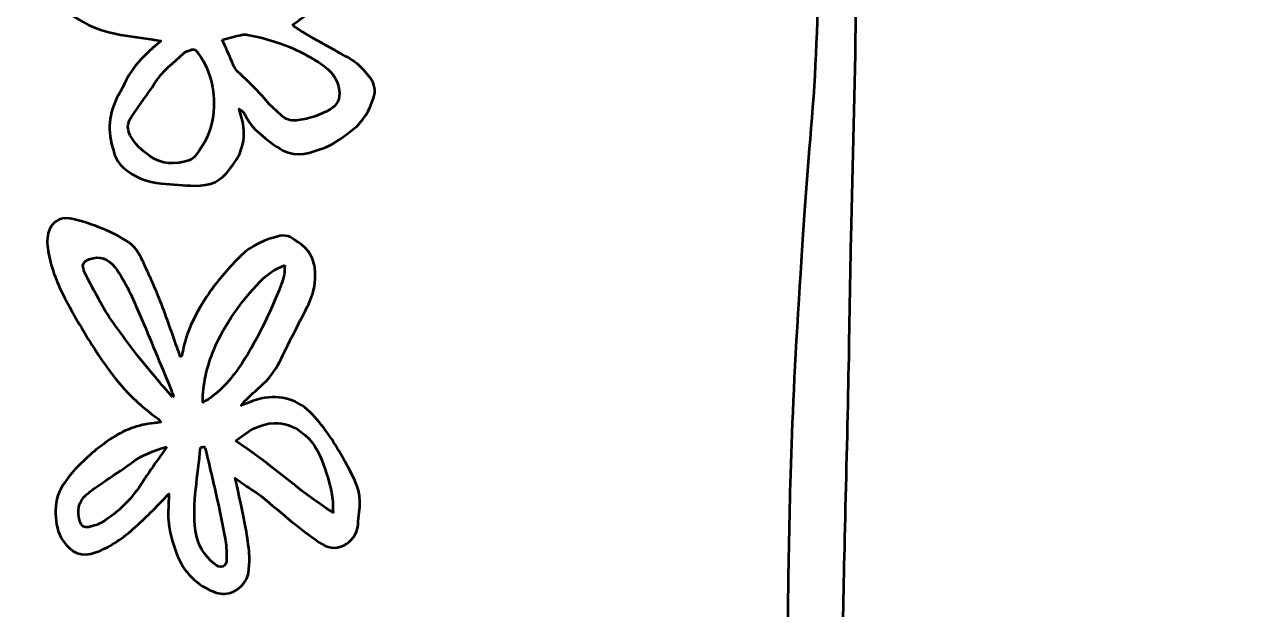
# Model space of a CAD drawing. Header units: centimetres. Extents: x -56 to 56, y -29 to 44.
# Drawn here: x -53.61 to -31.73, y -4.07 to 6.3 of the extents above; entities that cross this region are included whole.
import ezdxf

# ---------------------------------------------------------------- set-up
doc = ezdxf.new("R2010")
doc.units = ezdxf.units.CM
doc.header["$MEASUREMENT"] = 0
doc.layers.add('Layer 1', color=7, linetype='Continuous')

msp = doc.modelspace()

# ---------------------------------------------------------------- linework, layer by layer
at = {"layer": 'Layer 1', "lineweight": 53}
for points, knots in [([(-38.85541, 10.2386), (-38.85438, 9.00088), (-38.84119, 7.76305), (-38.85558, 6.52551), (-38.85558, 6.52551), (-38.87107, 5.18784), (-38.91379, 3.85053), (-38.9418, 2.51301), (-38.9418, 2.51301), (-38.95993, 1.6462), (-38.9708, 0.77925), (-38.98886, -0.08756), (-38.98886, -0.08756), (-39.00897, -1.05262), (-39.03444, -2.01754), (-39.056, -2.98256), (-39.056, -2.98256), (-39.09191, -4.59161), (-39.1184, -6.20092), (-39.16511, -7.80969), (-39.16511, -7.80969), (-39.1892, -8.63808), (-40.31718, -27.18336), (-40.35665, -28.01137), (-40.35665, -28.01137), (-40.36607, -28.20871), (-40.35376, -28.40697), (-40.35411, -28.60484), (-40.35411, -28.60484), (-40.35468, -28.90185), (-40.47201, -28.98126), (-40.75169, -28.88763), (-40.75169, -28.88763), (-40.99659, -28.80565), (-41.16349, -28.65377), (-41.19242, -28.39117), (-41.19242, -28.39117), (-41.21792, -28.15953), (-41.22681, -27.92554), (-41.23179, -27.69231), (-41.23179, -27.69231), (-41.23786, -27.40815), (-41.23694, -27.1236), (-41.23069, -26.8394), (-41.23069, -26.8394), (-41.21104, -25.94811), (-40.11588, -7.33898), (-40.09994, -6.44761), (-40.09994, -6.44761), (-40.07238, -4.91183), (-40.06522, -3.37552), (-40.02367, -1.84016), (-40.02367, -1.84016), (-39.99886, -0.92414), (-39.9553, 0.05652), (-39.87102, 1.42554), (-39.87102, 1.42554), (-39.79097, 2.7256), (-39.75093, 3.37566), (-39.67053, 4.26523), (-39.67053, 4.26523), (-39.4885, 6.27874), (-39.52096, 8.30605), (-39.41205, 10.32482), (-39.41205, 10.32482), (-39.41135, 10.33829), (-39.40849, 10.38458), (-39.42592, 10.44004), (-39.42592, 10.44004), (-39.43551, 10.47069), (-39.45104, 10.50209), (-39.4752, 10.53476), (-39.4752, 10.53476), (-39.5224, 10.33283), (-39.78028, 8.17679), (-39.82071, 7.97352), (-39.82071, 7.97352), (-39.90587, 7.54546), (-40.03774, 7.1343), (-40.25847, 6.75651), (-40.25847, 6.75651), (-40.29724, 6.69018), (-40.37665, 6.60305), (-40.43483, 6.60488), (-40.43483, 6.60488), (-40.49628, 6.60675), (-40.57866, 6.69227), (-40.6109, 6.7606), (-40.6109, 6.7606), (-40.91334, 7.40114), (-41.1516, 8.05695), (-41.23422, 8.77242), (-41.23422, 8.77242), (-41.33815, 9.67197), (-41.43471, 10.56601), (-41.22805, 11.52846), (-41.22805, 11.52846), (-41.33819, 11.45791), (-41.39876, 11.42912), (-41.44719, 11.38654), (-41.44719, 11.38654), (-42.12403, 10.79165), (-42.91186, 10.37435), (-43.71033, 9.97574), (-43.71033, 9.97574), (-43.92606, 9.86808), (-44.1548, 9.7971), (-44.36816, 10.04616), (-44.36816, 10.04616), (-44.07853, 11.36678), (-43.2689, 12.36045), (-42.23022, 13.29009), (-42.23022, 13.29009), (-42.3436, 13.2933), (-42.38551, 13.30297), (-42.42312, 13.29422), (-42.42312, 13.29422), (-42.80902, 13.2044), (-43.20914, 13.15082), (-43.57642, 13.01129), (-43.57642, 13.01129), (-44.30487, 12.73454), (-45.01085, 12.40159), (-45.6535, 11.95105), (-45.6535, 11.95105), (-45.7042, 11.91549), (-45.75563, 11.88039), (-45.80284, 11.84053), (-45.80284, 11.84053), (-45.90814, 11.75156), (-46.01842, 11.72401), (-46.14348, 11.79858), (-46.14348, 11.79858), (-46.29249, 11.88741), (-46.27824, 12.0221), (-46.24204, 12.15891), (-46.24204, 12.15891), (-46.0484, 12.89131), (-45.64955, 13.48454), (-45.04793, 13.94809), (-45.04793, 13.94809), (-44.55989, 14.32408), (-44.01841, 14.58556), (-43.33724, 14.75878), (-43.33724, 14.75878), (-43.48964, 14.81339), (-43.55811, 14.85), (-43.63064, 14.86207), (-43.63064, 14.86207), (-44.44912, 14.99803), (-45.19391, 15.32908), (-45.91714, 15.71826), (-45.91714, 15.71826), (-45.96074, 15.74176), (-46.00642, 15.7637), (-46.04463, 15.79446), (-46.04463, 15.79446), (-46.19512, 15.91568), (-46.18084, 16.04109), (-46.00674, 16.13944), (-46.00674, 16.13944), (-45.9746, 16.15761), (-45.93971, 16.17236), (-45.9044, 16.18312), (-45.9044, 16.18312), (-45.27607, 16.37496), (-44.65056, 16.56581), (-43.98134, 16.57569), (-43.98134, 16.57569), (-43.65354, 16.58056), (-43.32683, 16.66078), (-42.93447, 16.71602), (-42.93447, 16.71602), (-43.08585, 16.84433), (-43.19859, 16.94967), (-43.32122, 17.04185), (-43.32122, 17.04185), (-43.59268, 17.24593), (-43.59205, 17.39075), (-43.29374, 17.56368), (-43.29374, 17.56368), (-43.11223, 17.66888), (-42.92413, 17.78931), (-42.72418, 17.83006), (-42.72418, 17.83006), (-42.3846, 17.89927), (-42.10139, 18.0673), (-41.82597, 18.25177), (-41.82597, 18.25177), (-41.43396, 18.51434), (-41.02425, 18.55869), (-40.58807, 18.40541), (-40.58807, 18.40541), (-40.24143, 18.28359), (-39.89818, 18.15197), (-39.55126, 18.02391), (-39.55126, 18.02391), (-39.47185, 18.37161), (-39.40927, 18.7373), (-39.30333, 19.09001), (-39.30333, 19.09001), (-39.09921, 19.76977), (-38.97944, 19.85783), (-38.31283, 19.45121), (-38.31283, 19.45121), (-37.99396, 19.25673), (-37.7794, 18.96216), (-37.71216, 18.59153), (-37.71216, 18.59153), (-37.64834, 18.23978), (-37.62121, 17.88135), (-37.57913, 17.52572), (-37.57913, 17.52572), (-37.57221, 17.46719), (-37.57122, 17.40796), (-37.56639, 17.33162), (-37.56639, 17.33162), (-36.8451, 17.27962), (-36.14636, 17.25133), (-35.46013, 17.48518), (-35.46013, 17.48518), (-35.01842, 17.63571), (-34.56482, 17.6796), (-34.10762, 17.54082), (-34.10762, 17.54082), (-34.0365, 17.51926), (-33.96234, 17.50303), (-33.89623, 17.47069), (-33.89623, 17.47069), (-33.71787, 17.38341), (-33.52282, 17.30065), (-33.50567, 17.06541), (-33.50567, 17.06541), (-33.49022, 16.85301), (-33.66908, 16.77324), (-33.81269, 16.68339), (-33.81269, 16.68339), (-34.2737, 16.39503), (-34.73944, 16.11429), (-35.20278, 15.82967), (-35.20278, 15.82967), (-35.25432, 15.79799), (-35.30202, 15.75996), (-35.36986, 15.71184), (-35.36986, 15.71184), (-34.52157, 15.14302), (-33.91659, 14.36303), (-33.29909, 13.59514), (-33.29909, 13.59514), (-33.16768, 13.10443), (-32.70705, 12.96741), (-32.35971, 12.70251), (-32.35971, 12.70251), (-32.16864, 12.55681), (-31.99688, 12.36483), (-31.87104, 12.16011), (-31.87104, 12.16011), (-31.73275, 11.93507), (-31.83777, 11.76747), (-32.09992, 11.75935), (-32.09992, 11.75935), (-32.90094, 11.73452), (-33.70238, 11.72309), (-34.52397, 11.70605), (-34.52397, 11.70605), (-34.48354, 11.63444), (-34.432, 11.53132), (-34.36991, 11.43501), (-34.36991, 11.43501), (-34.02023, 10.89279), (-33.69183, 10.33956), (-33.47766, 9.72686), (-33.47766, 9.72686), (-33.36142, 9.39433), (-33.26698, 9.06156), (-33.5322, 8.72328), (-33.5322, 8.72328), (-33.82349, 8.74568), (-34.08391, 8.86009), (-34.29134, 9.0569), (-34.29134, 9.0569), (-34.66776, 9.41405), (-35.02424, 9.79219), (-35.38764, 10.16296), (-35.38764, 10.16296), (-35.75968, 10.54248), (-36.12399, 10.92987), (-36.50467, 11.3005), (-36.50467, 11.3005), (-36.62493, 11.41762), (-36.78686, 11.49184), (-36.98145, 11.61965), (-36.98145, 11.61965), (-36.96289, 11.48807), (-36.95824, 11.41116), (-36.94067, 11.33733), (-36.94067, 11.33733), (-36.80153, 10.75179), (-36.81759, 10.15644), (-36.82658, 9.56176), (-36.82658, 9.56176), (-36.83695, 8.87772), (-36.90479, 8.20148), (-37.12062, 7.54722), (-37.12062, 7.54722), (-37.17841, 7.37203), (-37.22046, 7.18594), (-37.41329, 7.09708), (-37.41329, 7.09708), (-37.62118, 7.13024), (-37.69463, 7.30515), (-37.75781, 7.45677), (-37.75781, 7.45677), (-37.98659, 8.00573), (-38.17317, 8.38447), (-38.30511, 8.87645), (-38.30511, 8.87645), (-38.39493, 9.21152), (-38.55392, 9.68502), (-38.85541, 10.2386)], [0, 0, 0, 0, 0.01234568, 0.01234568, 0.01234568, 0.01234568, 0.02469136, 0.02469136, 0.02469136, 0.02469136, 0.03703704, 0.03703704, 0.03703704, 0.03703704, 0.04938272, 0.04938272, 0.04938272, 0.04938272, 0.0617284, 0.0617284, 0.0617284, 0.0617284, 0.07407407, 0.07407407, 0.07407407, 0.07407407, 0.08641975, 0.08641975, 0.08641975, 0.08641975, 0.09876543, 0.09876543, 0.09876543, 0.09876543, 0.11111111, 0.11111111, 0.11111111, 0.11111111, 0.12345679, 0.12345679, 0.12345679, 0.12345679, 0.13580247, 0.13580247, 0.13580247, 0.13580247, 0.14814815, 0.14814815, 0.14814815, 0.14814815, 0.16049383, 0.16049383, 0.16049383, 0.16049383, 0.17283951, 0.17283951, 0.17283951, 0.17283951, 0.18518519, 0.18518519, 0.18518519, 0.18518519, 0.19753086, 0.19753086, 0.19753086, 0.19753086, 0.20987654, 0.20987654, 0.20987654, 0.20987654, 0.22222222, 0.22222222, 0.22222222, 0.22222222, 0.2345679, 0.2345679, 0.2345679, 0.2345679, 0.24691358, 0.24691358, 0.24691358, 0.24691358, 0.25925926, 0.25925926, 0.25925926, 0.25925926, 0.27160494, 0.27160494, 0.27160494, 0.27160494, 0.28395062, 0.28395062, 0.28395062, 0.28395062, 0.2962963, 0.2962963, 0.2962963, 0.2962963, 0.30864198, 0.30864198, 0.30864198, 0.30864198, 0.32098765, 0.32098765, 0.32098765, 0.32098765, 0.33333333, 0.33333333, 0.33333333, 0.33333333, 0.34567901, 0.34567901, 0.34567901, 0.34567901, 0.35802469, 0.35802469, 0.35802469, 0.35802469, 0.37037037, 0.37037037, 0.37037037, 0.37037037, 0.38271605, 0.38271605, 0.38271605, 0.38271605, 0.39506173, 0.39506173, 0.39506173, 0.39506173, 0.40740741, 0.40740741, 0.40740741, 0.40740741, 0.41975309, 0.41975309, 0.41975309, 0.41975309, 0.43209877, 0.43209877, 0.43209877, 0.43209877, 0.44444444, 0.44444444, 0.44444444, 0.44444444, 0.45679012, 0.45679012, 0.45679012, 0.45679012, 0.4691358, 0.4691358, 0.4691358, 0.4691358, 0.48148148, 0.48148148, 0.48148148, 0.48148148, 0.49382716, 0.49382716, 0.49382716, 0.49382716, 0.50617284, 0.50617284, 0.50617284, 0.50617284, 0.51851852, 0.51851852, 0.51851852, 0.51851852, 0.5308642, 0.5308642, 0.5308642, 0.5308642, 0.54320988, 0.54320988, 0.54320988, 0.54320988, 0.55555556, 0.55555556, 0.55555556, 0.55555556, 0.56790123, 0.56790123, 0.56790123, 0.56790123, 0.58024691, 0.58024691, 0.58024691, 0.58024691, 0.59259259, 0.59259259, 0.59259259, 0.59259259, 0.60493827, 0.60493827, 0.60493827, 0.60493827, 0.61728395, 0.61728395, 0.61728395, 0.61728395, 0.62962963, 0.62962963, 0.62962963, 0.62962963, 0.64197531, 0.64197531, 0.64197531, 0.64197531, 0.65432099, 0.65432099, 0.65432099, 0.65432099, 0.66666667, 0.66666667, 0.66666667, 0.66666667, 0.67901235, 0.67901235, 0.67901235, 0.67901235, 0.69135802, 0.69135802, 0.69135802, 0.69135802, 0.7037037, 0.7037037, 0.7037037, 0.7037037, 0.71604938, 0.71604938, 0.71604938, 0.71604938, 0.72839506, 0.72839506, 0.72839506, 0.72839506, 0.74074074, 0.74074074, 0.74074074, 0.74074074, 0.75308642, 0.75308642, 0.75308642, 0.75308642, 0.7654321, 0.7654321, 0.7654321, 0.7654321, 0.77777778, 0.77777778, 0.77777778, 0.77777778, 0.79012346, 0.79012346, 0.79012346, 0.79012346, 0.80246914, 0.80246914, 0.80246914, 0.80246914, 0.81481481, 0.81481481, 0.81481481, 0.81481481, 0.82716049, 0.82716049, 0.82716049, 0.82716049, 0.83950617, 0.83950617, 0.83950617, 0.83950617, 0.85185185, 0.85185185, 0.85185185, 0.85185185, 0.86419753, 0.86419753, 0.86419753, 0.86419753, 0.87654321, 0.87654321, 0.87654321, 0.87654321, 0.88888889, 0.88888889, 0.88888889, 0.88888889, 0.90123457, 0.90123457, 0.90123457, 0.90123457, 0.91358025, 0.91358025, 0.91358025, 0.91358025, 0.92592593, 0.92592593, 0.92592593, 0.92592593, 0.9382716, 0.9382716, 0.9382716, 0.9382716, 0.95061728, 0.95061728, 0.95061728, 0.95061728, 0.96296296, 0.96296296, 0.96296296, 0.96296296, 0.97530864, 0.97530864, 0.97530864, 0.97530864, 1, 1, 1, 1]), ([(-48.85793, 6.28757), (-48.77704, 6.2343), (-48.70708, 6.1829), (-48.63226, 6.13994), (-48.63226, 6.13994), (-48.4323, 6.02507), (-48.22981, 5.91469), (-48.02929, 5.80085), (-48.02929, 5.80085), (-47.92423, 5.74123), (-47.81279, 5.68849), (-47.71973, 5.61349), (-47.71973, 5.61349), (-47.62688, 5.53866), (-47.54404, 5.44659), (-47.47388, 5.34971), (-47.47388, 5.34971), (-47.39821, 5.24511), (-47.37192, 5.11928), (-47.41761, 4.99274), (-47.41761, 4.99274), (-47.49367, 4.78192), (-47.58888, 4.58951), (-47.7766, 4.44205), (-47.7766, 4.44205), (-47.93877, 4.31463), (-48.09939, 4.1889), (-48.29042, 4.11538), (-48.29042, 4.11538), (-48.52815, 4.0239), (-48.77894, 3.93991), (-49.02568, 4.06839), (-49.02568, 4.06839), (-49.17462, 4.14596), (-49.30896, 4.25663), (-49.43751, 4.3668), (-49.43751, 4.3668), (-49.54606, 4.45983), (-49.63923, 4.5712), (-49.70361, 4.70314), (-49.70361, 4.70314), (-49.72276, 4.74244), (-49.75504, 4.77536), (-49.80055, 4.80273), (-49.80055, 4.80273), (-49.79254, 4.77296), (-49.78598, 4.74272), (-49.77635, 4.71351), (-49.77635, 4.71351), (-49.66798, 4.38465), (-49.7052, 4.07929), (-49.92173, 3.80232), (-49.92173, 3.80232), (-49.93574, 3.78444), (-49.94974, 3.76648), (-49.96216, 3.74747), (-49.96216, 3.74747), (-50.10874, 3.52261), (-50.32432, 3.43325), (-50.58333, 3.44147), (-50.58333, 3.44147), (-50.78364, 3.44782), (-50.98437, 3.45889), (-51.18355, 3.48045), (-51.18355, 3.48045), (-51.43243, 3.5074), (-51.66223, 3.58773), (-51.85397, 3.75893), (-51.85397, 3.75893), (-51.93281, 3.82935), (-51.98844, 3.91176), (-52.01861, 4.01202), (-52.01861, 4.01202), (-52.02951, 4.04828), (-52.03653, 4.08568), (-52.04775, 4.1218), (-52.04775, 4.1218), (-52.15538, 4.469), (-52.0989, 4.7931), (-51.91591, 5.10199), (-51.91591, 5.10199), (-51.85834, 5.19922), (-51.81541, 5.30502), (-51.75889, 5.40291), (-51.75889, 5.40291), (-51.63397, 5.61916), (-51.44894, 5.78215), (-51.26553, 5.94598), (-51.26553, 5.94598), (-51.24662, 5.96288), (-51.22662, 5.97857), (-51.18972, 6.0093), (-51.18972, 6.0093), (-51.25124, 6.02038), (-51.29368, 6.02906), (-51.33644, 6.03558), (-51.33644, 6.03558), (-51.55329, 6.06871), (-51.77198, 6.09256), (-51.98686, 6.13567), (-51.98686, 6.13567), (-52.68366, 6.27537), (-53.15702, 6.68836), (-53.43042, 7.3385), (-53.43042, 7.3385), (-53.60875, 7.76254), (-53.46567, 8.13877), (-53.12252, 8.41849), (-53.12252, 8.41849), (-52.9455, 8.56285), (-52.74092, 8.59375), (-52.5247, 8.50411), (-52.5247, 8.50411), (-52.33463, 8.42534), (-52.16212, 8.31654), (-51.99681, 8.19547), (-51.99681, 8.19547), (-51.92188, 8.14061), (-51.84733, 8.08519), (-51.75247, 8.01509), (-51.75247, 8.01509), (-51.76214, 8.0661), (-51.76542, 8.09069), (-51.77156, 8.11447), (-51.77156, 8.11447), (-51.79929, 8.22189), (-51.8074, 8.32987), (-51.79583, 8.44089), (-51.79583, 8.44089), (-51.788, 8.51575), (-51.79473, 8.59202), (-51.79135, 8.66752), (-51.79135, 8.66752), (-51.78676, 8.76947), (-51.78024, 8.87146), (-51.77163, 8.97316), (-51.77163, 8.97316), (-51.76348, 9.06901), (-51.73053, 9.157), (-51.68033, 9.23923), (-51.68033, 9.23923), (-51.64092, 9.30379), (-51.60593, 9.37099), (-51.56666, 9.43566), (-51.56666, 9.43566), (-51.49286, 9.55715), (-51.38149, 9.63554), (-51.24271, 9.6361), (-51.24271, 9.6361), (-51.02949, 9.63688), (-50.82043, 9.60372), (-50.64574, 9.45926), (-50.64574, 9.45926), (-50.58883, 9.41216), (-50.54558, 9.35921), (-50.51073, 9.29458), (-50.51073, 9.29458), (-50.34969, 8.99617), (-50.24657, 8.67584), (-50.14888, 8.35326), (-50.14888, 8.35326), (-50.13266, 8.29961), (-50.11431, 8.24658), (-50.09667, 8.1925), (-50.09667, 8.1925), (-49.79399, 8.33612), (-49.47571, 8.33397), (-49.16125, 8.35256), (-49.16125, 8.35256), (-49.02158, 8.36081), (-48.88157, 8.36261), (-48.7418, 8.36896), (-48.7418, 8.36896), (-48.58516, 8.37609), (-48.43315, 8.35005), (-48.28124, 8.31488), (-48.28124, 8.31488), (-48.14878, 8.28419), (-48.01504, 8.25766), (-47.8807, 8.23702), (-47.8807, 8.23702), (-47.54902, 8.18612), (-47.3147, 8.00038), (-47.14982, 7.71745), (-47.14982, 7.71745), (-47.0994, 7.63102), (-47.10632, 7.54075), (-47.16262, 7.45975), (-47.16262, 7.45975), (-47.28687, 7.28096), (-47.43518, 7.12641), (-47.62681, 7.01751), (-47.62681, 7.01751), (-47.67933, 6.98766), (-47.73031, 6.95496), (-47.78069, 6.92151), (-47.78069, 6.92151), (-47.89456, 6.84591), (-48.01715, 6.78986), (-48.14274, 6.73539), (-48.14274, 6.73539), (-48.29077, 6.67111), (-48.42987, 6.58444), (-48.5677, 6.49917), (-48.5677, 6.49917), (-48.66351, 6.43994), (-48.75061, 6.3666), (-48.85793, 6.28757)], [0, 0, 0, 0, 0.01886792, 0.01886792, 0.01886792, 0.01886792, 0.03773585, 0.03773585, 0.03773585, 0.03773585, 0.05660377, 0.05660377, 0.05660377, 0.05660377, 0.0754717, 0.0754717, 0.0754717, 0.0754717, 0.09433962, 0.09433962, 0.09433962, 0.09433962, 0.11320755, 0.11320755, 0.11320755, 0.11320755, 0.13207547, 0.13207547, 0.13207547, 0.13207547, 0.1509434, 0.1509434, 0.1509434, 0.1509434, 0.16981132, 0.16981132, 0.16981132, 0.16981132, 0.18867925, 0.18867925, 0.18867925, 0.18867925, 0.20754717, 0.20754717, 0.20754717, 0.20754717, 0.22641509, 0.22641509, 0.22641509, 0.22641509, 0.24528302, 0.24528302, 0.24528302, 0.24528302, 0.26415094, 0.26415094, 0.26415094, 0.26415094, 0.28301887, 0.28301887, 0.28301887, 0.28301887, 0.30188679, 0.30188679, 0.30188679, 0.30188679, 0.32075472, 0.32075472, 0.32075472, 0.32075472, 0.33962264, 0.33962264, 0.33962264, 0.33962264, 0.35849057, 0.35849057, 0.35849057, 0.35849057, 0.37735849, 0.37735849, 0.37735849, 0.37735849, 0.39622642, 0.39622642, 0.39622642, 0.39622642, 0.41509434, 0.41509434, 0.41509434, 0.41509434, 0.43396226, 0.43396226, 0.43396226, 0.43396226, 0.45283019, 0.45283019, 0.45283019, 0.45283019, 0.47169811, 0.47169811, 0.47169811, 0.47169811, 0.49056604, 0.49056604, 0.49056604, 0.49056604, 0.50943396, 0.50943396, 0.50943396, 0.50943396, 0.52830189, 0.52830189, 0.52830189, 0.52830189, 0.54716981, 0.54716981, 0.54716981, 0.54716981, 0.56603774, 0.56603774, 0.56603774, 0.56603774, 0.58490566, 0.58490566, 0.58490566, 0.58490566, 0.60377358, 0.60377358, 0.60377358, 0.60377358, 0.62264151, 0.62264151, 0.62264151, 0.62264151, 0.64150943, 0.64150943, 0.64150943, 0.64150943, 0.66037736, 0.66037736, 0.66037736, 0.66037736, 0.67924528, 0.67924528, 0.67924528, 0.67924528, 0.69811321, 0.69811321, 0.69811321, 0.69811321, 0.71698113, 0.71698113, 0.71698113, 0.71698113, 0.73584906, 0.73584906, 0.73584906, 0.73584906, 0.75471698, 0.75471698, 0.75471698, 0.75471698, 0.77358491, 0.77358491, 0.77358491, 0.77358491, 0.79245283, 0.79245283, 0.79245283, 0.79245283, 0.81132075, 0.81132075, 0.81132075, 0.81132075, 0.83018868, 0.83018868, 0.83018868, 0.83018868, 0.8490566, 0.8490566, 0.8490566, 0.8490566, 0.86792453, 0.86792453, 0.86792453, 0.86792453, 0.88679245, 0.88679245, 0.88679245, 0.88679245, 0.90566038, 0.90566038, 0.90566038, 0.90566038, 0.9245283, 0.9245283, 0.9245283, 0.9245283, 0.94339623, 0.94339623, 0.94339623, 0.94339623, 0.96226415, 0.96226415, 0.96226415, 0.96226415, 1, 1, 1, 1]), ([(-50.10472, 6.03132), (-50.0434, 5.89514), (-49.97987, 5.7667), (-49.92787, 5.63373), (-49.92787, 5.63373), (-49.89665, 5.5539), (-49.85654, 5.4855), (-49.79212, 5.42895), (-49.79212, 5.42895), (-49.62723, 5.28406), (-49.473, 5.12919), (-49.33076, 4.96102), (-49.33076, 4.96102), (-49.24115, 4.85508), (-49.13514, 4.76209), (-49.03047, 4.67016), (-49.03047, 4.67016), (-48.95244, 4.60161), (-48.8544, 4.58658), (-48.75252, 4.60165), (-48.75252, 4.60165), (-48.55225, 4.63125), (-48.36355, 4.69168), (-48.18762, 4.79568), (-48.18762, 4.79568), (-48.05582, 4.87353), (-48.0102, 4.98512), (-48.02604, 5.12958), (-48.02604, 5.12958), (-48.05, 5.34806), (-48.18437, 5.49351), (-48.35667, 5.60721), (-48.35667, 5.60721), (-48.47637, 5.68619), (-48.60143, 5.75876), (-48.73008, 5.82208), (-48.73008, 5.82208), (-49.02349, 5.96647), (-49.3352, 6.05816), (-49.65553, 6.1206), (-49.65553, 6.1206), (-49.6878, 6.12688), (-49.72396, 6.12473), (-49.75624, 6.11739), (-49.75624, 6.11739), (-49.87019, 6.09153), (-49.98326, 6.06165), (-50.10472, 6.03132)], [0, 0, 0, 0, 0.07692308, 0.07692308, 0.07692308, 0.07692308, 0.15384615, 0.15384615, 0.15384615, 0.15384615, 0.23076923, 0.23076923, 0.23076923, 0.23076923, 0.30769231, 0.30769231, 0.30769231, 0.30769231, 0.38461538, 0.38461538, 0.38461538, 0.38461538, 0.46153846, 0.46153846, 0.46153846, 0.46153846, 0.53846154, 0.53846154, 0.53846154, 0.53846154, 0.61538462, 0.61538462, 0.61538462, 0.61538462, 0.69230769, 0.69230769, 0.69230769, 0.69230769, 0.76923077, 0.76923077, 0.76923077, 0.76923077, 0.84615385, 0.84615385, 0.84615385, 0.84615385, 1, 1, 1, 1]), ([(-51.30201, 5.25217), (-51.42319, 5.07733), (-51.56747, 4.86909), (-51.71176, 4.66081), (-51.71176, 4.66081), (-51.71606, 4.6546), (-51.71973, 4.64797), (-51.72404, 4.64169), (-51.72404, 4.64169), (-51.79332, 4.54058), (-51.78951, 4.44075), (-51.7342, 4.33198), (-51.7342, 4.33198), (-51.65574, 4.17771), (-51.53086, 4.07322), (-51.39588, 3.97272), (-51.39588, 3.97272), (-51.17557, 3.80864), (-50.93823, 3.81517), (-50.69354, 3.89045), (-50.69354, 3.89045), (-50.65018, 3.90378), (-50.60901, 3.94125), (-50.57882, 3.97758), (-50.57882, 3.97758), (-50.40814, 4.18255), (-50.29434, 4.41464), (-50.26502, 4.68265), (-50.26502, 4.68265), (-50.22166, 5.0792), (-50.28686, 5.45138), (-50.52241, 5.78278), (-50.52241, 5.78278), (-50.58509, 5.87098), (-50.60298, 5.87549), (-50.70077, 5.83584), (-50.70077, 5.83584), (-50.73199, 5.82318), (-50.76618, 5.80942), (-50.78928, 5.78642), (-50.78928, 5.78642), (-50.95488, 5.62149), (-51.1573, 5.49287), (-51.30201, 5.25217)], [0, 0, 0, 0, 0.08333333, 0.08333333, 0.08333333, 0.08333333, 0.16666667, 0.16666667, 0.16666667, 0.16666667, 0.25, 0.25, 0.25, 0.25, 0.33333333, 0.33333333, 0.33333333, 0.33333333, 0.41666667, 0.41666667, 0.41666667, 0.41666667, 0.5, 0.5, 0.5, 0.5, 0.58333333, 0.58333333, 0.58333333, 0.58333333, 0.66666667, 0.66666667, 0.66666667, 0.66666667, 0.75, 0.75, 0.75, 0.75, 0.83333333, 0.83333333, 0.83333333, 0.83333333, 1, 1, 1, 1]), ([(-50.82349, 0.41415), (-50.81929, 0.43003), (-50.81379, 0.44569), (-50.81111, 0.46181), (-50.81111, 0.46181), (-50.74517, 0.85834), (-50.56388, 1.20462), (-50.33955, 1.53063), (-50.33955, 1.53063), (-50.17226, 1.77376), (-49.9789, 1.99693), (-49.76724, 2.20157), (-49.76724, 2.20157), (-49.57684, 2.38569), (-49.33798, 2.49068), (-49.08225, 2.55001), (-49.08225, 2.55001), (-49.02213, 2.56395), (-48.94184, 2.55594), (-48.88935, 2.52581), (-48.88935, 2.52581), (-48.70188, 2.41818), (-48.52892, 2.28762), (-48.47416, 2.06223), (-48.47416, 2.06223), (-48.45226, 1.97209), (-48.44696, 1.87476), (-48.45243, 1.7818), (-48.45243, 1.7818), (-48.4627, 1.60877), (-48.5147, 1.44518), (-48.59393, 1.29014), (-48.59393, 1.29014), (-48.75815, 0.96876), (-48.92364, 0.64794), (-49.08249, 0.32391), (-49.08249, 0.32391), (-49.16744, 0.15066), (-49.28143, 0.00349), (-49.4261, -0.12242), (-49.4261, -0.12242), (-49.51059, -0.19597), (-49.59318, -0.27179), (-49.67467, -0.34869), (-49.67467, -0.34869), (-49.70388, -0.37624), (-49.72727, -0.40993), (-49.76491, -0.4546), (-49.76491, -0.4546), (-49.63226, -0.4087), (-49.52357, -0.35709), (-49.40913, -0.33409), (-49.40913, -0.33409), (-49.05688, -0.26325), (-48.74376, -0.3519), (-48.49939, -0.61772), (-48.49939, -0.61772), (-48.27619, -0.8605), (-48.09553, -1.13669), (-47.93572, -1.42558), (-47.93572, -1.42558), (-47.90189, -1.48682), (-47.87331, -1.55117), (-47.83722, -1.611), (-47.83722, -1.611), (-47.69904, -1.84024), (-47.62887, -2.08376), (-47.66976, -2.35339), (-47.66976, -2.35339), (-47.68077, -2.42602), (-47.68726, -2.49947), (-47.69297, -2.57278), (-47.69297, -2.57278), (-47.70627, -2.74363), (-47.80734, -2.86633), (-47.94475, -2.9379), (-47.94475, -2.9379), (-48.08904, -3.01308), (-48.24772, -2.98302), (-48.38209, -2.88576), (-48.38209, -2.88576), (-48.5438, -2.76878), (-48.70382, -2.64901), (-48.8594, -2.52399), (-48.8594, -2.52399), (-49.04778, -2.37258), (-49.22964, -2.21309), (-49.41675, -2.06009), (-49.41675, -2.06009), (-49.47334, -2.0138), (-49.53832, -1.97782), (-49.59889, -1.9363), (-49.59889, -1.9363), (-49.68479, -1.87735), (-49.77013, -1.81766), (-49.8724, -1.74668), (-49.8724, -1.74668), (-49.85674, -1.81357), (-49.84344, -1.86574), (-49.83232, -1.91841), (-49.83232, -1.91841), (-49.78177, -2.15812), (-49.72801, -2.39727), (-49.68306, -2.63804), (-49.68306, -2.63804), (-49.65484, -2.78914), (-49.63459, -2.94228), (-49.62161, -3.09542), (-49.62161, -3.09542), (-49.61367, -3.18869), (-49.62507, -3.28384), (-49.63004, -3.37803), (-49.63004, -3.37803), (-49.64221, -3.60924), (-49.85314, -3.78753), (-50.05743, -3.79625), (-50.05743, -3.79625), (-50.10862, -3.79844), (-50.16408, -3.79519), (-50.21138, -3.77766), (-50.21138, -3.77766), (-50.55686, -3.64974), (-50.79491, -3.41366), (-50.91965, -3.06445), (-50.91965, -3.06445), (-50.98598, -2.87892), (-51.0438, -2.69103), (-51.05777, -2.49411), (-51.05777, -2.49411), (-51.06588, -2.3796), (-51.05583, -2.26375), (-51.05353, -2.14853), (-51.05353, -2.14853), (-51.05279, -2.11149), (-51.05075, -2.07445), (-51.04881, -2.02375), (-51.04881, -2.02375), (-51.16544, -2.14391), (-51.26721, -2.25355), (-51.37414, -2.35787), (-51.37414, -2.35787), (-51.5748, -2.55359), (-51.77768, -2.74815), (-52.01489, -2.89959), (-52.01489, -2.89959), (-52.11734, -2.965), (-52.23022, -3.01703), (-52.34375, -3.06141), (-52.34375, -3.06141), (-52.58918, -3.15747), (-52.78317, -3.06868), (-52.93169, -2.85027), (-52.93169, -2.85027), (-53.02599, -2.7116), (-53.05375, -2.54971), (-53.05922, -2.38016), (-53.05922, -2.38016), (-53.06507, -2.19831), (-53.03043, -2.03021), (-52.93479, -1.8789), (-52.93479, -1.8789), (-52.86978, -1.77607), (-52.79326, -1.67859), (-52.71071, -1.58906), (-52.71071, -1.58906), (-52.52518, -1.38783), (-52.31588, -1.21197), (-52.09095, -1.05651), (-52.09095, -1.05651), (-51.85639, -0.8944), (-51.59678, -0.79489), (-51.31046, -0.77068), (-51.31046, -0.77068), (-51.27353, -0.76755), (-51.23701, -0.75915), (-51.19352, -0.75213), (-51.19352, -0.75213), (-51.20565, -0.73258), (-51.20936, -0.72246), (-51.21645, -0.71604), (-51.21645, -0.71604), (-51.23712, -0.69717), (-51.258, -0.67812), (-51.2809, -0.66214), (-51.2809, -0.66214), (-51.76209, -0.32604), (-52.10897, 0.13017), (-52.41575, 0.61947), (-52.41575, 0.61947), (-52.58487, 0.88924), (-52.74535, 1.16518), (-52.89482, 1.44628), (-52.89482, 1.44628), (-53.02817, 1.6971), (-53.13154, 1.96236), (-53.1859, 2.24359), (-53.1859, 2.24359), (-53.20865, 2.36131), (-53.21984, 2.4796), (-53.19091, 2.59813), (-53.19091, 2.59813), (-53.14628, 2.7808), (-52.99053, 2.90067), (-52.80758, 2.86067), (-52.80758, 2.86067), (-52.4499, 2.78246), (-52.10873, 2.65225), (-51.79617, 2.4596), (-51.79617, 2.4596), (-51.66571, 2.3792), (-51.57935, 2.24969), (-51.51588, 2.11144), (-51.51588, 2.11144), (-51.40479, 1.86954), (-51.29378, 1.62715), (-51.19634, 1.37964), (-51.19634, 1.37964), (-51.08468, 1.096), (-50.98781, 0.80655), (-50.88462, 0.51956), (-50.88462, 0.51956), (-50.87175, 0.48369), (-50.85965, 0.44756), (-50.84716, 0.41154), (-50.84716, 0.41154), (-50.83929, 0.41243), (-50.83139, 0.41327), (-50.82349, 0.41415)], [0, 0, 0, 0, 0.01724138, 0.01724138, 0.01724138, 0.01724138, 0.03448276, 0.03448276, 0.03448276, 0.03448276, 0.05172414, 0.05172414, 0.05172414, 0.05172414, 0.06896552, 0.06896552, 0.06896552, 0.06896552, 0.0862069, 0.0862069, 0.0862069, 0.0862069, 0.10344828, 0.10344828, 0.10344828, 0.10344828, 0.12068966, 0.12068966, 0.12068966, 0.12068966, 0.13793103, 0.13793103, 0.13793103, 0.13793103, 0.15517241, 0.15517241, 0.15517241, 0.15517241, 0.17241379, 0.17241379, 0.17241379, 0.17241379, 0.18965517, 0.18965517, 0.18965517, 0.18965517, 0.20689655, 0.20689655, 0.20689655, 0.20689655, 0.22413793, 0.22413793, 0.22413793, 0.22413793, 0.24137931, 0.24137931, 0.24137931, 0.24137931, 0.25862069, 0.25862069, 0.25862069, 0.25862069, 0.27586207, 0.27586207, 0.27586207, 0.27586207, 0.29310345, 0.29310345, 0.29310345, 0.29310345, 0.31034483, 0.31034483, 0.31034483, 0.31034483, 0.32758621, 0.32758621, 0.32758621, 0.32758621, 0.34482759, 0.34482759, 0.34482759, 0.34482759, 0.36206897, 0.36206897, 0.36206897, 0.36206897, 0.37931034, 0.37931034, 0.37931034, 0.37931034, 0.39655172, 0.39655172, 0.39655172, 0.39655172, 0.4137931, 0.4137931, 0.4137931, 0.4137931, 0.43103448, 0.43103448, 0.43103448, 0.43103448, 0.44827586, 0.44827586, 0.44827586, 0.44827586, 0.46551724, 0.46551724, 0.46551724, 0.46551724, 0.48275862, 0.48275862, 0.48275862, 0.48275862, 0.5, 0.5, 0.5, 0.5, 0.51724138, 0.51724138, 0.51724138, 0.51724138, 0.53448276, 0.53448276, 0.53448276, 0.53448276, 0.55172414, 0.55172414, 0.55172414, 0.55172414, 0.56896552, 0.56896552, 0.56896552, 0.56896552, 0.5862069, 0.5862069, 0.5862069, 0.5862069, 0.60344828, 0.60344828, 0.60344828, 0.60344828, 0.62068966, 0.62068966, 0.62068966, 0.62068966, 0.63793103, 0.63793103, 0.63793103, 0.63793103, 0.65517241, 0.65517241, 0.65517241, 0.65517241, 0.67241379, 0.67241379, 0.67241379, 0.67241379, 0.68965517, 0.68965517, 0.68965517, 0.68965517, 0.70689655, 0.70689655, 0.70689655, 0.70689655, 0.72413793, 0.72413793, 0.72413793, 0.72413793, 0.74137931, 0.74137931, 0.74137931, 0.74137931, 0.75862069, 0.75862069, 0.75862069, 0.75862069, 0.77586207, 0.77586207, 0.77586207, 0.77586207, 0.79310345, 0.79310345, 0.79310345, 0.79310345, 0.81034483, 0.81034483, 0.81034483, 0.81034483, 0.82758621, 0.82758621, 0.82758621, 0.82758621, 0.84482759, 0.84482759, 0.84482759, 0.84482759, 0.86206897, 0.86206897, 0.86206897, 0.86206897, 0.87931034, 0.87931034, 0.87931034, 0.87931034, 0.89655172, 0.89655172, 0.89655172, 0.89655172, 0.9137931, 0.9137931, 0.9137931, 0.9137931, 0.93103448, 0.93103448, 0.93103448, 0.93103448, 0.94827586, 0.94827586, 0.94827586, 0.94827586, 0.96551724, 0.96551724, 0.96551724, 0.96551724, 1, 1, 1, 1]), ([(-50.98591, -0.3102), (-50.98016, -0.30604), (-50.97441, -0.30184), (-50.96862, -0.29768), (-50.96862, -0.29768), (-50.98686, -0.24498), (-51.00238, -0.19114), (-51.02376, -0.13974), (-51.02376, -0.13974), (-51.20265, 0.29001), (-51.37971, 0.72058), (-51.56333, 1.14832), (-51.56333, 1.14832), (-51.68864, 1.44024), (-51.80865, 1.73474), (-52.0054, 1.99107), (-52.0054, 1.99107), (-52.12443, 2.14612), (-52.27937, 2.20669), (-52.46105, 2.13945), (-52.46105, 2.13945), (-52.57425, 2.09757), (-52.59937, 2.03034), (-52.54998, 1.91843), (-52.54998, 1.91843), (-52.46648, 1.7292), (-52.35648, 1.55416), (-52.26152, 1.37152), (-52.26152, 1.37152), (-52.11151, 1.08309), (-51.90447, 0.83671), (-51.71651, 0.5765), (-51.71651, 0.5765), (-51.58161, 0.38974), (-51.42935, 0.21536), (-51.28263, 0.03732), (-51.28263, 0.03732), (-51.18576, -0.08023), (-51.08497, -0.19449), (-50.98591, -0.3102)], [0, 0, 0, 0, 0.09090909, 0.09090909, 0.09090909, 0.09090909, 0.18181818, 0.18181818, 0.18181818, 0.18181818, 0.27272727, 0.27272727, 0.27272727, 0.27272727, 0.36363636, 0.36363636, 0.36363636, 0.36363636, 0.45454545, 0.45454545, 0.45454545, 0.45454545, 0.54545455, 0.54545455, 0.54545455, 0.54545455, 0.63636364, 0.63636364, 0.63636364, 0.63636364, 0.72727273, 0.72727273, 0.72727273, 0.72727273, 0.81818182, 0.81818182, 0.81818182, 0.81818182, 1, 1, 1, 1]), ([(-48.99229, 2.03305), (-49.17464, 1.95953), (-49.31321, 1.86442), (-49.42853, 1.74247), (-49.42853, 1.74247), (-49.76487, 1.38683), (-50.05747, 0.99931), (-50.24754, 0.54362), (-50.24754, 0.54362), (-50.36435, 0.26369), (-50.4336, -0.02841), (-50.44796, -0.33232), (-50.44796, -0.33232), (-50.44898, -0.35409), (-50.44411, -0.37617), (-50.44157, -0.40217), (-50.44157, -0.40217), (-50.2075, -0.26896), (-49.99238, -0.06104), (-49.81334, 0.20277), (-49.81334, 0.20277), (-49.49895, 0.66593), (-49.26255, 1.1691), (-49.05529, 1.68698), (-49.05529, 1.68698), (-49.03328, 1.74197), (-49.01621, 1.7998), (-49.00492, 1.8579), (-49.00492, 1.8579), (-48.99518, 1.90806), (-48.99698, 1.96045), (-48.99229, 2.03305)], [0, 0, 0, 0, 0.11111111, 0.11111111, 0.11111111, 0.11111111, 0.22222222, 0.22222222, 0.22222222, 0.22222222, 0.33333333, 0.33333333, 0.33333333, 0.33333333, 0.44444444, 0.44444444, 0.44444444, 0.44444444, 0.55555556, 0.55555556, 0.55555556, 0.55555556, 0.66666667, 0.66666667, 0.66666667, 0.66666667, 0.77777778, 0.77777778, 0.77777778, 0.77777778, 1, 1, 1, 1]), ([(-49.86559, -1.08642), (-49.25885, -1.47663), (-48.75057, -1.97493), (-48.13525, -2.35388), (-48.13525, -2.35388), (-48.13786, -2.2792), (-48.13744, -2.22018), (-48.14241, -2.16165), (-48.14241, -2.16165), (-48.16153, -1.93616), (-48.22842, -1.72244), (-48.30307, -1.51035), (-48.30307, -1.51035), (-48.38481, -1.27805), (-48.49858, -1.07146), (-48.70481, -0.92181), (-48.70481, -0.92181), (-48.84758, -0.81824), (-49.00358, -0.76811), (-49.17506, -0.77044), (-49.17506, -0.77044), (-49.44264, -0.77407), (-49.64838, -0.9216), (-49.86559, -1.08642)], [0, 0, 0, 0, 0.14285714, 0.14285714, 0.14285714, 0.14285714, 0.28571429, 0.28571429, 0.28571429, 0.28571429, 0.42857143, 0.42857143, 0.42857143, 0.42857143, 0.57142857, 0.57142857, 0.57142857, 0.57142857, 0.71428571, 0.71428571, 0.71428571, 0.71428571, 1, 1, 1, 1]), ([(-51.08408, -1.18894), (-51.32066, -1.25851), (-51.53045, -1.33608), (-51.71577, -1.4774), (-51.71577, -1.4774), (-51.88217, -1.6043), (-52.06255, -1.71271), (-52.23485, -1.83205), (-52.23485, -1.83205), (-52.32939, -1.89756), (-52.42365, -1.96438), (-52.51149, -2.03839), (-52.51149, -2.03839), (-52.66118, -2.16447), (-52.68055, -2.32788), (-52.6289, -2.5067), (-52.6289, -2.5067), (-52.60279, -2.59698), (-52.56, -2.63265), (-52.46704, -2.61264), (-52.46704, -2.61264), (-52.38298, -2.59455), (-52.29616, -2.56692), (-52.22342, -2.52247), (-52.22342, -2.52247), (-51.95132, -2.35603), (-51.73164, -2.13237), (-51.55109, -1.87022), (-51.55109, -1.87022), (-51.50149, -1.79815), (-51.45697, -1.72259), (-51.40726, -1.65058), (-51.40726, -1.65058), (-51.30446, -1.50157), (-51.19973, -1.35386), (-51.08408, -1.18894)], [0, 0, 0, 0, 0.1, 0.1, 0.1, 0.1, 0.2, 0.2, 0.2, 0.2, 0.3, 0.3, 0.3, 0.3, 0.4, 0.4, 0.4, 0.4, 0.5, 0.5, 0.5, 0.5, 0.6, 0.6, 0.6, 0.6, 0.7, 0.7, 0.7, 0.7, 0.8, 0.8, 0.8, 0.8, 1, 1, 1, 1]), ([(-50.48599, -1.20044), (-50.51548, -1.45518), (-50.54373, -1.695), (-50.57086, -1.93492), (-50.57086, -1.93492), (-50.59887, -2.18268), (-50.60748, -2.43072), (-50.57598, -2.67893), (-50.57598, -2.67893), (-50.54479, -2.92471), (-50.42189, -3.1181), (-50.23463, -3.27431), (-50.23463, -3.27431), (-50.19223, -3.3097), (-50.14379, -3.32981), (-50.08858, -3.31023), (-50.08858, -3.31023), (-50.03076, -3.28973), (-50.02702, -3.23427), (-50.0273, -3.18728), (-50.0273, -3.18728), (-50.0279, -3.07563), (-50.02575, -2.96207), (-50.0447, -2.85274), (-50.0447, -2.85274), (-50.08653, -2.61137), (-50.13755, -2.37141), (-50.19064, -2.1322), (-50.19064, -2.1322), (-50.2582, -1.82789), (-50.3315, -1.52482), (-50.4028, -1.22136), (-50.4028, -1.22136), (-50.40502, -1.21201), (-50.41285, -1.20393), (-50.42125, -1.18996), (-50.42125, -1.18996), (-50.44348, -1.19356), (-50.46641, -1.19726), (-50.48599, -1.20044)], [0, 0, 0, 0, 0.09090909, 0.09090909, 0.09090909, 0.09090909, 0.18181818, 0.18181818, 0.18181818, 0.18181818, 0.27272727, 0.27272727, 0.27272727, 0.27272727, 0.36363636, 0.36363636, 0.36363636, 0.36363636, 0.45454545, 0.45454545, 0.45454545, 0.45454545, 0.54545455, 0.54545455, 0.54545455, 0.54545455, 0.63636364, 0.63636364, 0.63636364, 0.63636364, 0.72727273, 0.72727273, 0.72727273, 0.72727273, 0.81818182, 0.81818182, 0.81818182, 0.81818182, 1, 1, 1, 1])]:
    msp.add_open_spline(points, degree=3, knots=knots, dxfattribs=at)

doc.saveas('drawing.dxf')
